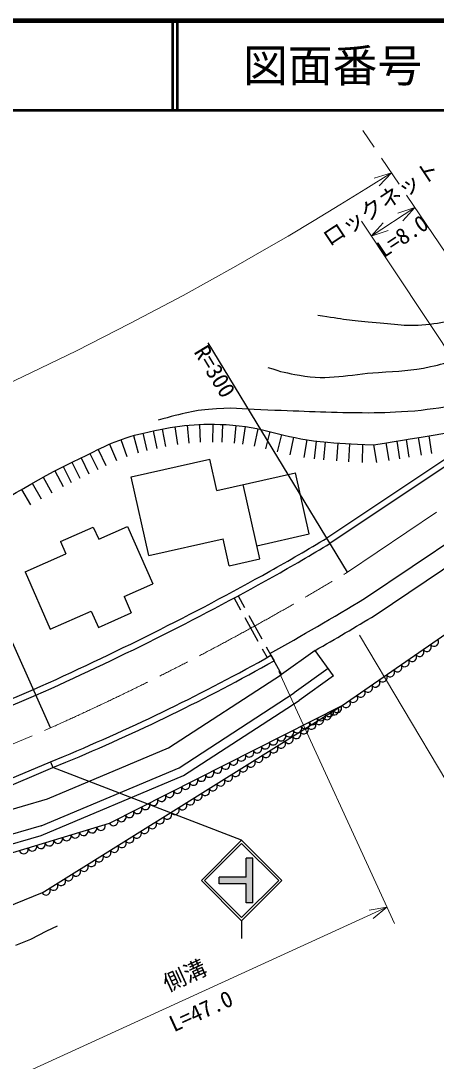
# Model space of a CAD drawing. Units: millimetres, scale not verified. Extents: x 40000 to 680000, y 20000 to 380000.
# Drawn here: x 491788 to 538191, y 263656 to 380000 of the extents above; entities that cross this region are included whole.
import ezdxf
from ezdxf.enums import TextEntityAlignment as Align

# ---------------------------------------------------------------- set-up
doc = ezdxf.new("R2010")
doc.units = ezdxf.units.MM
doc.header["$LTSCALE"] = 1000
doc.linetypes.add('CHAIN', pattern=[18.5, 12, -1.5, 3.5, -1.5])
for name, color, linetype, lineweight in [('M-BGD', 7, 'Continuous', 25), ('M-BMK', 2, 'CHAIN', 13), ('M-STR-HTXT', 7, 'Continuous', 13), ('M-STR-STRC', 7, 'Continuous', 25), ('M-TTL', 2, 'Continuous', 140), ('M-TTL-LINE', 7, 'Continuous', 50)]:
    doc.layers.add(name, color=color, linetype=linetype, lineweight=lineweight)
doc.layers.add('M-TTL-TXT', color=7, linetype='Continuous')
doc.styles.add('@ＭＳ ゴシック', font='')
doc.styles.add('ＭＳ ゴシック', font='')
doc.styles.get('@ＭＳ ゴシック').set_extended_font_data('@MS Gothic')
doc.styles.get('ＭＳ ゴシック').set_extended_font_data('MS Gothic')

msp = doc.modelspace()

# ---------------------------------------------------------------- hatches: boundary and pattern name
at = {"layer": 'M-STR-STRC'}
msp.add_hatch(color=256, dxfattribs=at).paths.add_polyline_path([(513957, 284236), (516957, 284236), (516957, 286362), (517707, 286362), (517707, 281362), (516957, 281362), (516957, 283486), (513957, 283486)])

# ---------------------------------------------------------------- linework, layer by layer
at = {"layer": 'M-BGD'}
for p, q in [((528297, 318344), (512729, 343989)), ((506578, 334136), (506993, 332179)), ((507588, 334342), (507969, 332379)), ((509004, 334591), (509308, 332614)), ((510369, 334766), (510569, 332776)), ((511756, 334866), (511842, 332868)), ((513240, 334889), (513220, 332889)), ((514321, 334860), (514242, 332862)), ((515816, 334759), (515616, 332769)), ((516837, 334631), (516541, 332653)), ((518254, 334375), (517844, 332417)), ((519591, 334068), (519117, 332125)), ((544932, 334813), (525981, 322159)), ((545317, 334229), (526357, 321569)), ((502961, 333166), (503647, 331287)), ((504359, 333615), (504897, 331689)), ((505418, 333882), (505870, 331934)), ((520908, 333740), (520431, 331798)), ((522268, 333424), (521848, 331468)), ((523731, 333148), (523416, 331173)), ((524794, 333002), (524564, 331015)), ((525801, 332901), (525612, 330910)), ((527208, 332774), (527046, 330781)), ((532584, 332814), (532903, 330839)), ((533781, 333008), (534100, 331033)), ((534826, 333177), (535146, 331203)), ((536176, 333395), (536496, 331421)), ((537358, 333587), (537678, 331612)), ((499509, 331618), (500384, 329820)), ((500414, 332058), (501282, 330256)), ((501686, 332650), (502492, 330819)), ((528490, 332687), (528380, 330690)), ((529977, 332624), (529912, 330625)), ((531204, 332590), (531524, 330616)), ((497490, 330640), (498376, 328846)), ((498515, 331137), (499380, 329334)), ((504118, 328995), (512898, 330975)), ((513688, 327469), (512898, 330975)), ((495601, 329677), (496532, 327907)), ((496522, 330154), (497430, 328372)), ((513688, 327469), (522468, 329449)), ((524008, 322621), (522468, 329449)), ((495111, 300935), (482861, 328321)), ((493056, 328281), (494048, 326544)), ((494295, 328975), (495258, 327222)), ((506099, 320215), (504118, 328995)), ((518485, 319838), (516615, 328129)), ((530186, 315396), (549322, 328305)), ((491861, 327587), (492875, 325863)), ((531373, 313543), (550552, 326482)), ((496221, 321774), (499880, 323391)), ((499880, 323391), (500486, 322019)), ((500486, 322019), (503688, 323433)), ((503688, 323433), (506517, 317030)), ((518155, 321301), (524008, 322621)), ((527698, 303424), (556339, 323268)), ((496221, 321774), (496828, 320402)), ((506099, 320215), (514390, 322086)), ((515071, 319067), (514390, 322086)), ((492254, 318381), (496828, 320402)), ((515071, 319067), (518485, 319838)), ((492254, 318381), (495083, 311978)), ((503316, 315616), (506517, 317030)), ((503316, 315616), (504124, 313787)), ((515615, 315450), (516342, 314137)), ((516053, 315692), (516779, 314380)), ((495083, 311978), (499657, 313999)), ((499657, 313999), (500465, 312170)), ((500465, 312170), (504124, 313787)), ((516826, 313262), (518279, 310638)), ((517264, 313505), (518717, 310880)), ((518764, 309763), (519296, 308801)), ((519201, 310005), (519734, 309043)), ((524673, 309588), (520920, 306899)), ((526712, 306743), (524673, 309588)), ((519613, 309262), (520920, 306899)), ((519734, 309043), (520073, 308430)), ((526129, 307555), (522330, 304834)), ((508299, 298695), (520920, 306899)), ((526712, 306743), (522894, 304008)), ((491899, 304680), (493195, 305219)), ((509476, 296479), (522330, 304834)), ((444926, 284817), (491899, 304680)), ((445202, 284173), (492170, 304035)), ((492170, 304035), (493472, 304576)), ((509947, 295592), (522894, 304008)), ((494158, 282466), (527698, 303424)), ((501701, 290263), (527698, 303424)), ((494785, 292980), (508299, 298695)), ((476672, 289338), (495093, 297128)), ((495093, 297128), (496546, 297728)), ((495093, 297128), (495365, 296483)), ((495360, 296481), (496814, 297081)), ((476945, 288694), (495365, 296483)), ((494057, 289958), (509476, 296479)), ((494076, 288881), (509947, 295592)), ((479352, 288563), (494785, 292980)), ((494057, 289958), (469925, 283102)), ((487806, 286046), (501701, 290263)), ((475999, 283763), (494076, 288881)), ((494158, 282466), (490156, 280834)), ((494653, 278207), (492858, 277267)), ((495852, 278750), (494653, 278207)), ((492858, 277267), (491196, 276577))]:
    msp.add_line(p, q, dxfattribs=at)
for centre, radius, start, end in [((409449, 514585), 224961, 299.31715, 301.19895), ((409449, 514585), 225661, 299.31687, 301.20288), ((357549, 609176), 332851, 294.04959, 299.13418), ((357549, 609176), 333551, 294.04802, 299.13437), ((372615, 574787), 303500, 298.96929, 301.27705), ((372615, 574787), 305700, 299.82874, 301.28688), ((537972, 310543), 500, 214.71695, 34.71695), ((536329, 309404), 500, 214.71695, 34.71695), ((537151, 309973), 500, 214.71695, 34.71695), ((411977, 500456), 219660, 292.64368, 299.37763), ((411977, 500456), 220360, 292.64335, 299.37763), ((534685, 308265), 500, 214.71695, 34.71695), ((535507, 308834), 500, 214.71695, 34.71695), ((533041, 307126), 500, 214.71695, 34.71695), ((533863, 307695), 500, 214.71695, 34.71695), ((531397, 305987), 500, 214.71695, 34.71695), ((532219, 306556), 500, 214.71695, 34.71695), ((529753, 304847), 500, 214.71695, 34.71695), ((530575, 305417), 500, 214.71695, 34.71695), ((528109, 303708), 500, 214.71695, 34.71695), ((528931, 304278), 500, 214.71695, 34.71695), ((525960, 302338), 500, 211.99919, 31.99919), ((526236, 302684), 500, 206.85106, 26.85106), ((526808, 302868), 500, 211.99919, 31.99919), ((527128, 303135), 500, 206.85106, 26.85106), ((523560, 301329), 500, 206.85106, 26.85106), ((524264, 301278), 500, 211.99919, 31.99919), ((524452, 301780), 500, 206.85106, 26.85106), ((525112, 301808), 500, 211.99919, 31.99919), ((525344, 302232), 500, 206.85106, 26.85106), ((520883, 299974), 500, 206.85106, 26.85106), ((521775, 300425), 500, 206.85106, 26.85106), ((522568, 300218), 500, 211.99919, 31.99919), ((522668, 300877), 500, 206.85106, 26.85106), ((523416, 300748), 500, 211.99919, 31.99919), ((519099, 299070), 500, 206.85106, 26.85106), ((519991, 299522), 500, 206.85106, 26.85106), ((520872, 299158), 500, 211.99919, 31.99919), ((521720, 299688), 500, 211.99919, 31.99919), ((516422, 297715), 500, 206.85106, 26.85106), ((517314, 298167), 500, 206.85106, 26.85106), ((518207, 298619), 500, 206.85106, 26.85106), ((519176, 298099), 500, 211.99919, 31.99919), ((520024, 298629), 500, 211.99919, 31.99919), ((514638, 296812), 500, 206.85106, 26.85106), ((515530, 297264), 500, 206.85106, 26.85106), ((516631, 296509), 500, 211.99919, 31.99919), ((517480, 297039), 500, 211.99919, 31.99919), ((518328, 297569), 500, 211.99919, 31.99919), ((511961, 295457), 500, 206.85106, 26.85106), ((512854, 295909), 500, 206.85106, 26.85106), ((513746, 296360), 500, 206.85106, 26.85106), ((514935, 295449), 500, 211.99919, 31.99919), ((515783, 295979), 500, 211.99919, 31.99919), ((510177, 294554), 500, 206.85106, 26.85106), ((511069, 295005), 500, 206.85106, 26.85106), ((513239, 294389), 500, 211.99919, 31.99919), ((514087, 294919), 500, 211.99919, 31.99919), ((507500, 293199), 500, 206.85106, 26.85106), ((508393, 293650), 500, 206.85106, 26.85106), ((509285, 294102), 500, 206.85106, 26.85106), ((511543, 293329), 500, 211.99919, 31.99919), ((512391, 293859), 500, 211.99919, 31.99919), ((504824, 291844), 500, 206.85106, 26.85106), ((505716, 292295), 500, 206.85106, 26.85106), ((506608, 292747), 500, 206.85106, 26.85106), ((509847, 292270), 500, 211.99919, 31.99919), ((510695, 292800), 500, 211.99919, 31.99919), ((503040, 290940), 500, 206.85106, 26.85106), ((503932, 291392), 500, 206.85106, 26.85106), ((507303, 290680), 500, 211.99919, 31.99919), ((508151, 291210), 500, 211.99919, 31.99919), ((508999, 291740), 500, 211.99919, 31.99919), ((499767, 289676), 500, 196.88149, 16.88149), ((500724, 289966), 500, 196.88149, 16.88149), ((502147, 290489), 500, 206.85106, 26.85106), ((505607, 289620), 500, 211.99919, 31.99919), ((506455, 290150), 500, 211.99919, 31.99919), ((495940, 288514), 500, 196.88149, 16.88149), ((496897, 288805), 500, 196.88149, 16.88149), ((497854, 289095), 500, 196.88149, 16.88149), ((498810, 289386), 500, 196.88149, 16.88149), ((503911, 288560), 500, 211.99919, 31.99919), ((504759, 289090), 500, 211.99919, 31.99919), ((492112, 287353), 500, 196.88149, 16.88149), ((493069, 287643), 500, 196.88149, 16.88149), ((494026, 287934), 500, 196.88149, 16.88149), ((494983, 288224), 500, 196.88149, 16.88149), ((502215, 287500), 500, 211.99919, 31.99919), ((503063, 288030), 500, 211.99919, 31.99919), ((500518, 286441), 500, 211.99919, 31.99919), ((501366, 286971), 500, 211.99919, 31.99919), ((497974, 284851), 500, 211.99919, 31.99919), ((498822, 285381), 500, 211.99919, 31.99919), ((499670, 285911), 500, 211.99919, 31.99919), ((496278, 283791), 500, 211.99919, 31.99919), ((497126, 284321), 500, 211.99919, 31.99919), ((494582, 282731), 500, 211.99919, 31.99919), ((495430, 283261), 500, 211.99919, 31.99919)]:
    msp.add_arc(centre, radius, start, end, dxfattribs=at)
for points, knots in [([(543511, 347706), (540905, 346716), (539907, 346348), (537485, 346052), (534982, 345746), (533546, 346053), (531033, 346265), (528655, 346466), (527828, 346596), (524976, 347062)], [0, 0, 0, 0, 1, 1, 1, 2, 2, 2, 3, 3, 3, 3]), ([(519397, 341244), (520929, 340713), (521515, 340619), (522904, 340367), (526306, 339751), (528300, 340460), (531751, 340686), (534032, 340836), (535329, 340865), (537569, 341324), (539714, 341763), (540824, 342423), (542988, 342758), (544391, 342976), (544919, 343037), (546605, 343119)], [0, 0, 0, 0, 1, 1, 1, 2, 2, 2, 3, 3, 3, 4, 4, 4, 5, 5, 5, 5]), ([(545417, 337219), (543142, 337124), (542525, 337091), (540677, 336940), (538460, 336759), (537238, 336441), (535018, 336303), (533029, 336179), (531911, 336132), (529917, 336143), (525806, 336166), (523507, 336342), (519397, 336462), (517156, 336528), (515896, 336776), (513659, 336621), (511064, 336443), (510057, 336135), (507123, 335346)], [0, 0, 0, 0, 1, 1, 1, 2, 2, 2, 3, 3, 3, 4, 4, 4, 5, 5, 5, 6, 6, 6, 6]), ([(483961, 322861), (484022, 322896), (484110, 322947), (484205, 323002), (489770, 326223), (492714, 328365), (498516, 331138), (501159, 332401), (502630, 333260), (505489, 333898), (509024, 334687), (511097, 335023), (514715, 334842), (518889, 334633), (521087, 333354), (525248, 332954), (527568, 332730), (528399, 332657), (531204, 332590)], [0, 0, 0, 0, 1, 1, 1, 2, 2, 2, 3, 3, 3, 4, 4, 4, 5, 5, 5, 6, 6, 6, 6])]:
    msp.add_open_spline(points, degree=3, knots=knots, dxfattribs=at)
msp.add_open_spline([(531204, 332590), (538068, 333702), (538068, 333702), (544932, 334813)], degree=3, dxfattribs=at)
at = {"layer": 'M-BMK'}
for p, q in [((551946, 335202), (529995, 367740)), ((528297, 318344), (551743, 334161)), ((464947, 288180), (495111, 300935))]:
    msp.add_line(p, q, dxfattribs=at)
msp.add_arc((372615, 574787), 300000, 294.09921, 301.26119, dxfattribs=at)
at = {"layer": 'M-STR-HTXT'}
for p, q in [((533183, 363015), (531276, 362411)), ((531834, 361539), (533183, 363015)), ((530943, 355926), (535796, 359141)), ((535796, 359141), (533900, 358506)), ((534472, 357643), (535796, 359141)), ((544379, 335647), (529838, 357593)), ((532267, 357424), (530943, 355926)), ((530943, 355926), (532839, 356561)), ((529609, 311315), (539384, 294911)), ((520618, 307250), (533518, 279062)), ((489545, 261138), (532686, 280881)), ((532686, 280881), (530714, 280547)), ((531145, 279606), (532686, 280881))]:
    msp.add_line(p, q, dxfattribs=at)
msp.add_arc((331107, 679112), 375169, 237.96838, 302.59019, dxfattribs=at)
at = {"layer": 'M-STR-STRC'}
for p, q in [((516457, 288362), (495365, 296483)), ((511957, 283862), (516457, 288362)), ((512310, 283862), (516457, 288008)), ((520957, 283862), (516457, 288362)), ((520603, 283862), (516457, 288008)), ((517707, 286362), (516957, 286362)), ((516957, 284236), (516957, 286362)), ((517707, 281362), (517707, 286362)), ((513957, 283486), (513957, 284236)), ((516957, 284236), (513957, 284236)), ((511957, 283862), (516457, 279362)), ((512310, 283862), (516457, 279715)), ((516957, 283486), (513957, 283486)), ((516457, 279362), (520957, 283862)), ((516457, 279715), (520603, 283862)), ((516957, 281362), (516957, 283486)), ((517707, 281362), (516957, 281362)), ((516457, 279362), (516457, 277362))]:
    msp.add_line(p, q, dxfattribs=at)
at = {"layer": 'M-TTL'}
msp.add_line((680000, 380000), (40000, 380000), dxfattribs=at)
at = {"layer": 'M-TTL-LINE'}
for p, q in [((508747, 380000), (508747, 370000)), ((509247, 380000), (509247, 370000)), ((40000, 370000), (680000, 370000))]:
    msp.add_line(p, q, dxfattribs=at)

# ---------------------------------------------------------------- texts
at = {"layer": 'M-BGD', "style": 'ＭＳ ゴシック'}
msp.add_text('R=300', height=1833, rotation=301.261, dxfattribs=at).set_placement((510592, 342691), align=Align.BOTTOM_LEFT)
at = {"layer": 'M-STR-HTXT', "style": 'ＭＳ ゴシック'}
for s, rotation, p in [('ロックネット', 33.529, (532817, 358367)), ('側溝', 24.59, (510700, 271919))]:
    msp.add_text(s, height=1833, rotation=rotation, dxfattribs=at).set_placement(p, align=Align.BOTTOM_CENTER)
at = {"layer": 'M-STR-HTXT', "style": '@ＭＳ ゴシック'}
for s, rotation, p in [('L=8.0', 33.529, (533922, 356700)), ('L=47.0', 24.59, (511532, 270100))]:
    msp.add_text(s, height=1833, rotation=rotation, dxfattribs=at).set_placement(p, align=Align.TOP_CENTER)
at = {"layer": 'M-TTL-TXT', "style": 'ＭＳ ゴシック'}
msp.add_text('図面番号', height=3666, dxfattribs=at).set_placement((526622, 375000), align=Align.MIDDLE_CENTER)

doc.saveas('drawing.dxf')
